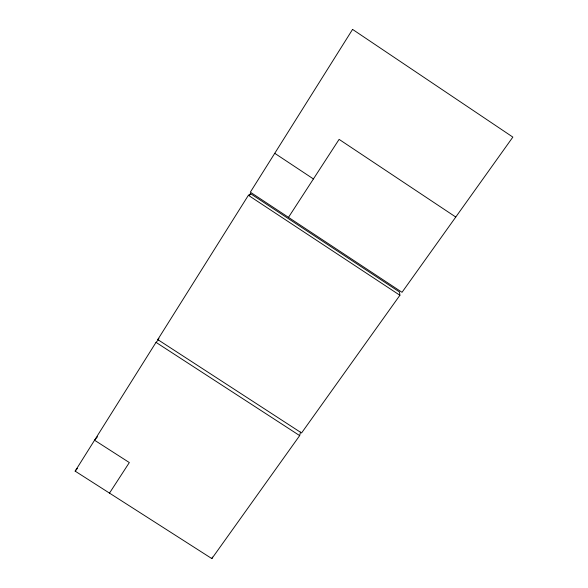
<?xml version="1.0" encoding="UTF-8"?>
<svg xmlns="http://www.w3.org/2000/svg" width="588" height="588" viewBox="0 0 588 588"><rect width="100%" height="100%" fill="white"/><g stroke="black" fill="none" stroke-linecap="round" stroke-linejoin="round"><path stroke-width="0.88" d="M158.429 339.776L156.018 342.363L75.146 471.135L211.849 558.6L299.674 435.612L300.519 432.04M211.849 558.6L212.415 557.049M157.768 339.585L248.379 195.304L250.62 193.724L399.531 291.993L399.899 295.272L301.57 432.959L157.768 339.585L158.958 338.306M249.643 195.275L250.664 193.687M109.5 493.111L129.331 462.558L94.558 440.228L97.49 436.752M288.488 217.354L339.107 139.371L455.766 217.038M75.146 471.135L77.418 468.379M156.018 342.363L299.674 435.612M248.379 195.304L399.899 295.272M274.75 153.314L313.419 178.943M352.572 29.4L250.341 192.18L402.023 292.295L512.854 137.1L352.572 29.4"/></g></svg>
